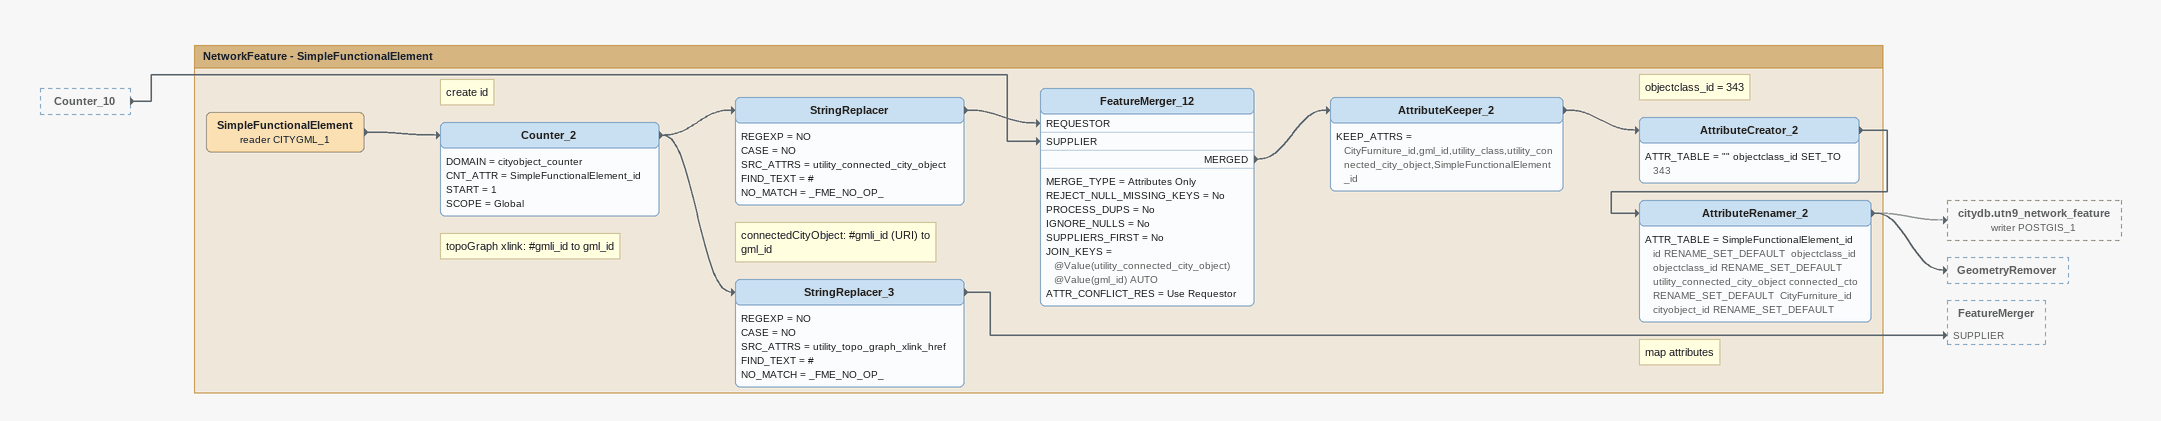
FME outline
Counter_10 [outside]
    -> FeatureMerger_12 [SUPPLIER]

Bookmark: NetworkFeature - SimpleFunctionalElement
SimpleFunctionalElement (reader CITYGML_1)
    -> Counter_2
Note: create id
Counter_2
    DOMAIN = cityobject_counter
    CNT_ATTR = SimpleFunctionalElement_id
    START = 1
    SCOPE = Global
    -> StringReplacer_3
    -> StringReplacer
Note: connectedCityObject: #gmli_id (URI) to gml_id
StringReplacer
    REGEXP = NO
    CASE = NO
    SRC_ATTRS = utility_connected_city_object
    FIND_TEXT = #
    NO_MATCH = _FME_NO_OP_
    -> FeatureMerger_12 [REQUESTOR]
Note: topoGraph xlink: #gmli_id to gml_id
StringReplacer_3
    REGEXP = NO
    CASE = NO
    SRC_ATTRS = utility_topo_graph_xlink_href
    FIND_TEXT = #
    NO_MATCH = _FME_NO_OP_
    -> FeatureMerger [SUPPLIER]
FeatureMerger_12
    MERGE_TYPE = Attributes Only
    REJECT_NULL_MISSING_KEYS = No
    PROCESS_DUPS = No
    IGNORE_NULLS = No
    SUPPLIERS_FIRST = No
    JOIN_KEYS = @Value(utility_connected_city_object) @Value(gml_id) AUTO
    ATTR_CONFLICT_RES = Use Requestor
    MERGED -> AttributeKeeper_2
AttributeKeeper_2
    KEEP_ATTRS = CityFurniture_id,gml_id,utility_class,utility_connected_city_object,SimpleFunctionalElement_id
    -> AttributeCreator_2
Note: objectclass_id = 343
AttributeCreator_2
    ATTR_TABLE = "" objectclass_id SET_TO 343
    -> AttributeRenamer_2
Note: map attributes
AttributeRenamer_2
    ATTR_TABLE = SimpleFunctionalElement_id id RENAME_SET_DEFAULT  objectclass_id objectclass_id RENAME_SET_DEFAULT  utility_connected_city_object connected_cto RENAME_SET_DEFAULT  CityFurniture_id cityobject_id RENAME_SET_DEFAULT
    -> citydb.utn9_network_feature (writer POSTGIS_1) [off]
    -> GeometryRemover
